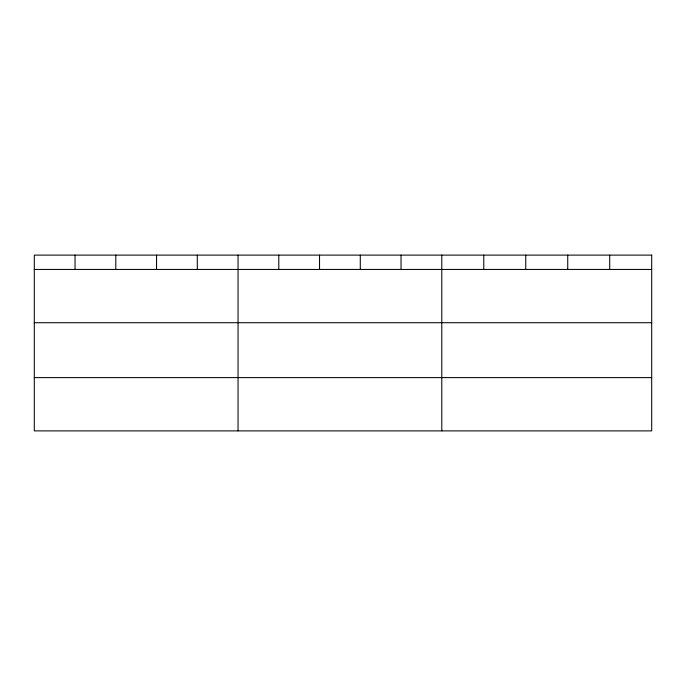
<?xml version="1.0" encoding="UTF-8"?>
<svg xmlns="http://www.w3.org/2000/svg" width="686" height="686" viewBox="0 0 686 686"><rect width="100%" height="100%" fill="white"/><g stroke="black" fill="none" stroke-linecap="round" stroke-linejoin="round"><path stroke-width="1.03" d="M34.3 269.444L651.7 269.444M34.3 322.72L651.7 322.72M34.3 377.609L651.7 377.609M609.717 255.115L609.717 269.444M567.734 255.115L567.734 269.444M525.75 255.115L525.75 269.444M483.767 255.115L483.767 269.444M441.784 255.115L441.784 430.885M401.036 255.115L401.036 269.444M360.287 255.115L360.287 269.444M319.539 255.115L319.539 269.444M278.79 255.115L278.79 269.444M238.042 255.115L238.042 430.885M197.294 255.115L197.294 269.444M156.545 255.115L156.545 269.444M115.797 255.115L115.797 269.444M75.048 255.115L75.048 269.444M651.7 255.115L34.3 255.115L34.3 430.885L651.7 430.885L651.7 255.115"/></g></svg>
